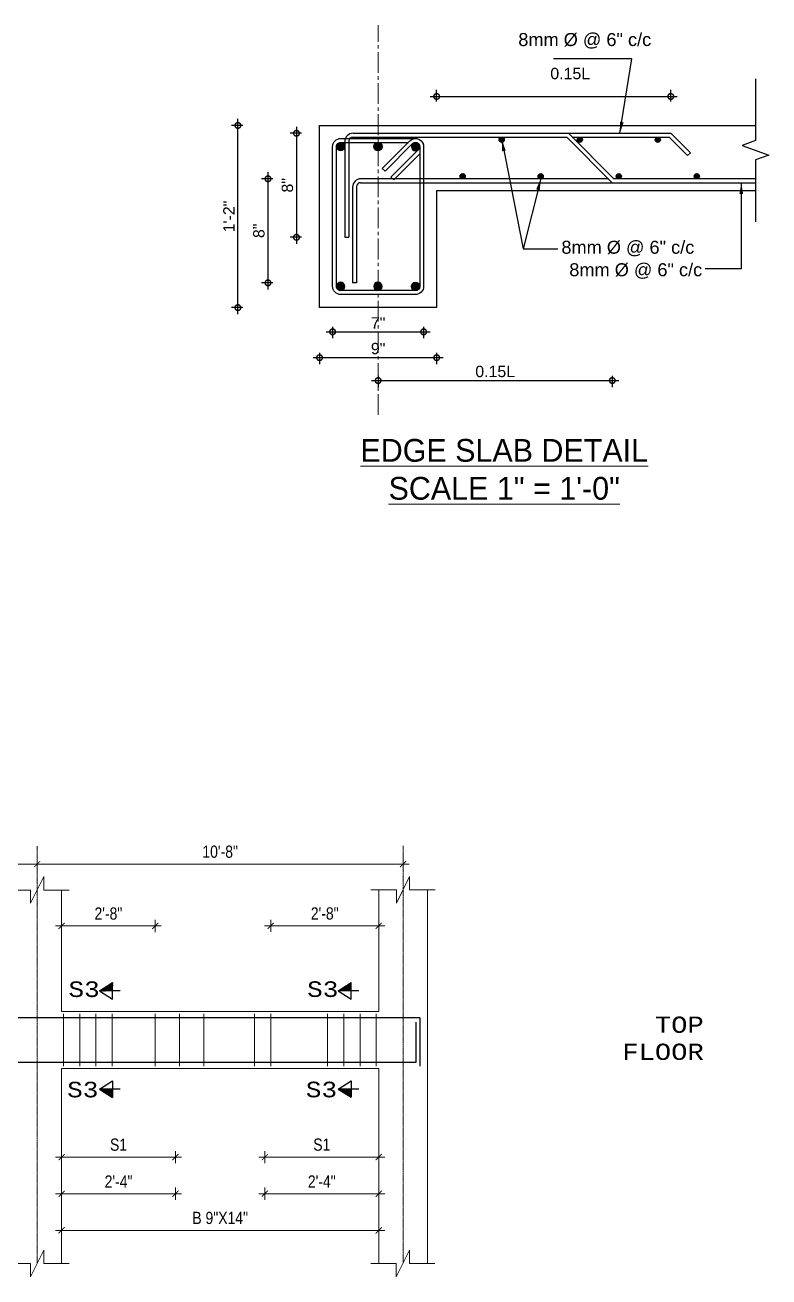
# Model space of a CAD drawing. Header units: inches. Extents: x -2812 to 9774, y -15726 to -746.
# Drawn here: x -708 to -342, y -11394 to -10778 of the extents above; entities that cross this region are included whole.
import ezdxf

# ---------------------------------------------------------------- set-up
doc = ezdxf.new("R2010")
doc.units = ezdxf.units.IN
doc.header["$LTSCALE"] = 17
doc.header["$MEASUREMENT"] = 0
for name, pattern in [('ACAD_ISO02W100', [15, 12, -3]), ('ACAD_ISO03W100', [30, 12, -18]), ('CENTER2', [1.125, 0.75, -0.125, 0.125, -0.125])]:
    doc.linetypes.add(name, pattern=pattern)
for name, color, linetype, lineweight in [('09 CONTINUITY', 7, 'Continuous', 9), ('15 CENTER', 113, 'CENTER2', 15), ('15 TEXT', 7, 'Continuous', 15), ('20 BEAM ELEVATION', 140, 'ACAD_ISO03W100', 20), ('20 BEAM SECTION ARROW', 7, 'ACAD_ISO02W100', 20), ('20 STIRRUPS', 137, 'Continuous', 20), ('25 BOT BAR', 12, 'Continuous', 25), ('30 RENFORCEMENT', 12, 'Continuous', 30), ('CENTERLINE', 1, 'CENTER2', 5), ('Rebar', 250, 'Continuous', 30), ('RINF', 4, 'Continuous', 25), ('STIRRUPS', 4, 'Continuous', 30), ('TEXT', 231, 'Continuous', 20)]:
    doc.layers.add(name, color=color, linetype=linetype, lineweight=lineweight)
for name, color, linetype in [('border', 241, 'Continuous'), ('break line', 142, 'Continuous'), ('Dim', 1, 'Continuous')]:
    doc.layers.add(name, color=color, linetype=linetype)
doc.styles.add('1-12', font='arial.ttf', dxfattribs={"height": 1})
doc.styles.add('1-96', font='arial.ttf', dxfattribs={"height": 7})
doc.styles.add('CUNEW', font='cour.ttf')
doc.styles.add('ordinary', font='ARIALN.TTF')
doc.dimstyles.new('8 times', dxfattribs={"dimtxt": 7, "dimasz": 7, "dimexe": 4, "dimexo": 1, "dimgap": 2, "dimtad": 1, "dimdec": 0, "dimlfac": 0.125, "dimzin": 0, "dimdsep": 46, "dimlunit": 4, "dimtxsty": '1-96', "dimblk": 'DOTSMALL', "dimcen": 3, "dimdle": 4, "dimclrd": 256, "dimclre": 256, "dimclrt": 6, "dimadec": 0, "dimazin": 0, "dimtfac": 1, "dimtdec": 0, "dimtix": 1, "dimtofl": 0, "dimtmove": 1, "dimatfit": 3, "dimfxl": 3, "dimfxlon": 1, "dimtolj": 1, "dimtzin": 0, "dimlwd": -1, "dimlwe": -1, "dimarcsym": 0})
doc.dimstyles.new('SUREN 4', dxfattribs={"dimtxt": 4, "dimasz": 3, "dimexe": 3, "dimexo": 0, "dimgap": 3, "dimtad": 1, "dimdec": 0, "dimzin": 3, "dimdsep": 46, "dimlunit": 4, "dimtxsty": 'ordinary', "dimblk": 'ARCHTICK', "dimcen": 8, "dimdle": 3, "dimclrd": 1, "dimclre": 5, "dimclrt": 256, "dimadec": 3, "dimazin": 0, "dimtfac": 1, "dimtdec": 0, "dimtmove": 1, "dimatfit": 3, "dimfxl": 3, "dimfxlon": 1, "dimfrac": 1, "dimtolj": 1, "dimtzin": 0, "dimlwd": 5, "dimlwe": 5, "dimarcsym": 0})

# ---------------------------------------------------------------- blocks, each defined once
blk = doc.blocks.new('10 mm bar')
at = {"layer": 'Rebar'}
blk.add_hatch(color=256, dxfattribs=at).paths.add_polyline_path([(-0.2, 0, 1), (0.2, 0, 1)])
for q in [(-0.141, 0.141), (0, 0.2), (0.141, 0.141), (-0.2, 0), (-0.141, -0.141), (0.2, 0), (0, -0.2), (0.141, -0.141)]:
    blk.add_line((0, 0), q, dxfattribs=at)
blk.add_circle((0, 0), 0.2, dxfattribs=at)
blk = doc.blocks.new('16 mm bar')
at = {"layer": 'Rebar'}
blk.add_hatch(color=256, dxfattribs=at).paths.add_polyline_path([(-0.32, 0, 1), (0.32, 0, 1)])
for q in [(-0.32, 0), (-0.226, 0.226), (0, 0.32), (0.226, 0.226), (0.32, 0), (-0.226, -0.226), (0, -0.32), (0.226, -0.226)]:
    blk.add_line((0, 0), q, dxfattribs=at)
blk.add_circle((0, 0), 0.32, dxfattribs=at)
blk = doc.blocks.new('_DotSmall')
at = {"color": 0, "const_width": 0.5}
blk.add_lwpolyline([(-0.0625, 0, 1), (0.0625, 0, 1)], format="xyb", close=True, dxfattribs=at)
blk = doc.blocks.new('*D246')
at = {"layer": 'Defpoints', "color": 0, "transparency": 16777216}
for p in [(287.73, 271.05), (287.73, 248.42), (143.73, 213.22)]:
    blk.add_point(p, dxfattribs=at)
at = {"layer": 'Dim', "transparency": 16777216}
for p, q in [((139.73, 271.05), (291.73, 271.05)), ((143.73, 268.05), (143.73, 275.05)), ((287.73, 268.05), (287.73, 275.05))]:
    blk.add_line(p, q, dxfattribs=at)
at = {"layer": 'Dim', "transparency": 16777216, "xscale": 7, "yscale": 7, "zscale": 7, "rotation": 180}
blk.add_blockref('_DotSmall', (143.73, 271.05), dxfattribs=at)
at = {"layer": 'Dim', "transparency": 16777216, "xscale": 7, "yscale": 7, "zscale": 7}
blk.add_blockref('_DotSmall', (287.73, 271.05), dxfattribs=at)
at = {"layer": 'Dim', "color": 6, "transparency": 16777216, "insert": (225.88, 285.12), "char_height": 7, "attachment_point": 5, "style": '1-96'}
blk.add_mtext('\\A1;0.15L', dxfattribs=at)
blk = doc.blocks.new('*D247')
at = {"layer": 'Defpoints', "color": 0, "transparency": 16777216}
for p in [(251.73, 218.02), (107.73, 141.22), (251.73, 96.33)]:
    blk.add_point(p, dxfattribs=at)
at = {"layer": 'Dim', "transparency": 16777216}
for p, q in [((103.73, 96.33), (255.73, 96.33)), ((107.73, 99.33), (107.73, 92.33)), ((251.73, 99.33), (251.73, 92.33))]:
    blk.add_line(p, q, dxfattribs=at)
at = {"layer": 'Dim', "transparency": 16777216, "xscale": 7, "yscale": 7, "zscale": 7, "rotation": 180}
blk.add_blockref('_DotSmall', (107.73, 96.33), dxfattribs=at)
at = {"layer": 'Dim', "transparency": 16777216, "xscale": 7, "yscale": 7, "zscale": 7}
blk.add_blockref('_DotSmall', (251.73, 96.33), dxfattribs=at)
at = {"layer": 'Dim', "color": 6, "transparency": 16777216, "insert": (179.73, 101.9), "char_height": 7, "attachment_point": 5, "style": '1-96'}
blk.add_mtext('\\A1;0.15L', dxfattribs=at)
blk = doc.blocks.new('*D248')
at = {"layer": 'Defpoints', "color": 0, "transparency": 16777216}
for p in [(79.73, 152.42), (135.73, 152.42), (135.73, 126.3)]:
    blk.add_point(p, dxfattribs=at)
at = {"layer": 'Dim', "transparency": 16777216}
for p, q in [((75.73, 126.3), (139.73, 126.3)), ((79.73, 129.3), (79.73, 122.3)), ((135.73, 129.3), (135.73, 122.3))]:
    blk.add_line(p, q, dxfattribs=at)
at = {"layer": 'Dim', "transparency": 16777216, "xscale": 7, "yscale": 7, "zscale": 7, "rotation": 180}
blk.add_blockref('_DotSmall', (79.73, 126.3), dxfattribs=at)
at = {"layer": 'Dim', "transparency": 16777216, "xscale": 7, "yscale": 7, "zscale": 7}
blk.add_blockref('_DotSmall', (135.73, 126.3), dxfattribs=at)
at = {"layer": 'Dim', "color": 6, "transparency": 16777216, "insert": (107.73, 131.8), "char_height": 7, "attachment_point": 5, "style": '1-96'}
blk.add_mtext('\\A1;7"', dxfattribs=at)
blk = doc.blocks.new('*D249')
at = {"layer": 'Defpoints', "color": 0, "transparency": 16777216}
for p in [(71.73, 141.22), (143.73, 141.22), (143.73, 110.41)]:
    blk.add_point(p, dxfattribs=at)
at = {"layer": 'Dim', "transparency": 16777216}
for p, q in [((67.73, 110.41), (147.73, 110.41)), ((71.73, 113.41), (71.73, 106.41)), ((143.73, 113.41), (143.73, 106.41))]:
    blk.add_line(p, q, dxfattribs=at)
at = {"layer": 'Dim', "transparency": 16777216, "xscale": 7, "yscale": 7, "zscale": 7, "rotation": 180}
blk.add_blockref('_DotSmall', (71.73, 110.41), dxfattribs=at)
at = {"layer": 'Dim', "transparency": 16777216, "xscale": 7, "yscale": 7, "zscale": 7}
blk.add_blockref('_DotSmall', (143.73, 110.41), dxfattribs=at)
at = {"layer": 'Dim', "color": 6, "transparency": 16777216, "insert": (107.73, 115.98), "char_height": 7, "attachment_point": 5, "style": '1-96'}
blk.add_mtext('\\A1;9"', dxfattribs=at)
blk = doc.blocks.new('*D235')
at = {"layer": 'Defpoints', "color": 0, "transparency": 16777216}
for p in [(92.37, 248.42), (57.54, 184.42), (89.65, 184.42)]:
    blk.add_point(p, dxfattribs=at)
at = {"layer": 'Dim', "transparency": 16777216}
for p, q in [((60.54, 248.42), (53.54, 248.42)), ((57.54, 252.42), (57.54, 180.42)), ((60.54, 184.42), (53.54, 184.42))]:
    blk.add_line(p, q, dxfattribs=at)
at = {"layer": 'Dim', "transparency": 16777216, "xscale": 7, "yscale": 7, "zscale": 7}
for p, rotation in [((57.54, 248.42), 90), ((57.54, 184.42), 270)]:
    blk.add_blockref('_DotSmall', p, dxfattribs=dict(at, rotation=rotation))
at = {"layer": 'Dim', "color": 6, "transparency": 16777216, "insert": (51.96, 216.42), "char_height": 7, "attachment_point": 5, "rotation": 90, "style": '1-96'}
blk.add_mtext('\\A1;8"', dxfattribs=at)
blk = doc.blocks.new('*D236')
at = {"layer": 'Defpoints', "color": 0, "transparency": 16777216}
for p in [(97.17, 220.42), (39.99, 156.42), (94.45, 156.42)]:
    blk.add_point(p, dxfattribs=at)
at = {"layer": 'Dim', "transparency": 16777216}
for p, q in [((39.99, 224.42), (39.99, 152.42)), ((42.99, 220.42), (35.99, 220.42)), ((42.99, 156.42), (35.99, 156.42))]:
    blk.add_line(p, q, dxfattribs=at)
at = {"layer": 'Dim', "transparency": 16777216, "xscale": 7, "yscale": 7, "zscale": 7}
for p, rotation in [((39.99, 220.42), 90), ((39.99, 156.42), 270)]:
    blk.add_blockref('_DotSmall', p, dxfattribs=dict(at, rotation=rotation))
at = {"layer": 'Dim', "color": 6, "transparency": 16777216, "insert": (34.42, 188.42), "char_height": 7, "attachment_point": 5, "rotation": 90, "style": '1-96'}
blk.add_mtext('\\A1;8"', dxfattribs=at)
blk = doc.blocks.new('*D237')
at = {"layer": 'Defpoints', "color": 0, "transparency": 16777216}
for p in [(21.48, 253.22), (71.73, 253.22), (71.73, 141.22)]:
    blk.add_point(p, dxfattribs=at)
at = {"layer": 'Dim', "transparency": 16777216}
for p, q in [((21.48, 137.22), (21.48, 257.22)), ((24.48, 253.22), (17.48, 253.22)), ((24.48, 141.22), (17.48, 141.22))]:
    blk.add_line(p, q, dxfattribs=at)
at = {"layer": 'Dim', "transparency": 16777216, "xscale": 7, "yscale": 7, "zscale": 7}
for p, rotation in [((21.48, 253.22), 90), ((21.48, 141.22), 270)]:
    blk.add_blockref('_DotSmall', p, dxfattribs=dict(at, rotation=rotation))
at = {"layer": 'Dim', "color": 6, "transparency": 16777216, "insert": (15.96, 197.22), "char_height": 7, "attachment_point": 5, "rotation": 90, "style": '1-96'}
blk.add_mtext('\\A1;1\'-2"', dxfattribs=at)
blk = doc.blocks.new('_ArchTick')
at = {"color": 0, "linetype": 'ByBlock', "const_width": 0.15}
blk.add_lwpolyline([(-0.5, -0.5), (0.5, 0.5)], dxfattribs=at)
blk = doc.blocks.new('*D1266')
at = {"layer": 'Defpoints', "color": 0, "transparency": 16777216}
for p in [(16204.78, -8797.1), (16260.78, -8797.1), (16204.78, -8840.71)]:
    blk.add_point(p, dxfattribs=at)
at = {"layer": 'Dim', "color": 5, "lineweight": 5, "transparency": 16777216}
for p, q in [((16204.78, -8837.71), (16204.78, -8843.71)), ((16260.78, -8837.71), (16260.78, -8843.71))]:
    blk.add_line(p, q, dxfattribs=at)
at = {"layer": 'Dim', "color": 1, "lineweight": 5, "transparency": 16777216}
blk.add_line((16263.78, -8840.71), (16201.78, -8840.71), dxfattribs=at)
at = {"layer": 'Dim', "color": 1, "lineweight": 5, "transparency": 16777216, "xscale": 3, "yscale": 3, "zscale": 3, "rotation": 180}
blk.add_blockref('_ArchTick', (16204.78, -8840.71), dxfattribs=at)
at = {"layer": 'Dim', "color": 1, "lineweight": 5, "transparency": 16777216, "xscale": 3, "yscale": 3, "zscale": 3}
blk.add_blockref('_ArchTick', (16260.78, -8840.71), dxfattribs=at)
at = {"layer": 'Dim', "transparency": 16777216, "insert": (16232.78, -8834.6), "char_height": 6, "attachment_point": 5, "style": 'ordinary'}
blk.add_mtext('\\A1;S1', dxfattribs=at)
blk = doc.blocks.new('*D1267')
at = {"layer": 'Defpoints', "color": 0, "transparency": 16777216}
for p in [(16204.78, -8797.1), (16260.78, -8797.1), (16260.78, -8858.71)]:
    blk.add_point(p, dxfattribs=at)
at = {"layer": 'Dim', "color": 5, "lineweight": 5, "transparency": 16777216}
for p, q in [((16204.78, -8855.71), (16204.78, -8861.71)), ((16260.78, -8855.71), (16260.78, -8861.71))]:
    blk.add_line(p, q, dxfattribs=at)
at = {"layer": 'Dim', "color": 1, "lineweight": 5, "transparency": 16777216}
blk.add_line((16201.78, -8858.71), (16263.78, -8858.71), dxfattribs=at)
at = {"layer": 'Dim', "color": 1, "lineweight": 5, "transparency": 16777216, "xscale": 3, "yscale": 3, "zscale": 3, "rotation": 180}
blk.add_blockref('_ArchTick', (16204.78, -8858.71), dxfattribs=at)
at = {"layer": 'Dim', "color": 1, "lineweight": 5, "transparency": 16777216, "xscale": 3, "yscale": 3, "zscale": 3}
blk.add_blockref('_ArchTick', (16260.78, -8858.71), dxfattribs=at)
at = {"layer": 'Dim', "transparency": 16777216, "insert": (16232.78, -8852.7), "char_height": 6, "attachment_point": 5, "style": 'ordinary'}
blk.add_mtext('\\A1;2\'-4"', dxfattribs=at)
blk = doc.blocks.new('*D1268')
at = {"layer": 'Defpoints', "color": 0, "transparency": 16777216}
for p in [(16104.78, -8797.12), (16160.78, -8797.12), (16104.78, -8840.73)]:
    blk.add_point(p, dxfattribs=at)
at = {"layer": 'Dim', "color": 5, "lineweight": 5, "transparency": 16777216}
for p, q in [((16104.78, -8837.73), (16104.78, -8843.73)), ((16160.78, -8837.73), (16160.78, -8843.73))]:
    blk.add_line(p, q, dxfattribs=at)
at = {"layer": 'Dim', "color": 1, "lineweight": 5, "transparency": 16777216}
blk.add_line((16163.78, -8840.73), (16101.78, -8840.73), dxfattribs=at)
at = {"layer": 'Dim', "color": 1, "lineweight": 5, "transparency": 16777216, "xscale": 3, "yscale": 3, "zscale": 3, "rotation": 180}
blk.add_blockref('_ArchTick', (16104.78, -8840.73), dxfattribs=at)
at = {"layer": 'Dim', "color": 1, "lineweight": 5, "transparency": 16777216, "xscale": 3, "yscale": 3, "zscale": 3}
blk.add_blockref('_ArchTick', (16160.78, -8840.73), dxfattribs=at)
at = {"layer": 'Dim', "transparency": 16777216, "insert": (16132.78, -8834.62), "char_height": 6, "attachment_point": 5, "style": 'ordinary'}
blk.add_mtext('\\A1;S1', dxfattribs=at)
blk = doc.blocks.new('*D1269')
at = {"layer": 'Defpoints', "color": 0, "transparency": 16777216}
for p in [(16104.78, -8797.12), (16160.78, -8797.12), (16104.78, -8858.73)]:
    blk.add_point(p, dxfattribs=at)
at = {"layer": 'Dim', "color": 5, "lineweight": 5, "transparency": 16777216}
for p, q in [((16104.78, -8855.73), (16104.78, -8861.73)), ((16160.78, -8855.73), (16160.78, -8861.73))]:
    blk.add_line(p, q, dxfattribs=at)
at = {"layer": 'Dim', "color": 1, "lineweight": 5, "transparency": 16777216}
blk.add_line((16163.78, -8858.73), (16101.78, -8858.73), dxfattribs=at)
at = {"layer": 'Dim', "color": 1, "lineweight": 5, "transparency": 16777216, "xscale": 3, "yscale": 3, "zscale": 3, "rotation": 180}
blk.add_blockref('_ArchTick', (16104.78, -8858.73), dxfattribs=at)
at = {"layer": 'Dim', "color": 1, "lineweight": 5, "transparency": 16777216, "xscale": 3, "yscale": 3, "zscale": 3}
blk.add_blockref('_ArchTick', (16160.78, -8858.73), dxfattribs=at)
at = {"layer": 'Dim', "transparency": 16777216, "insert": (16132.78, -8852.72), "char_height": 6, "attachment_point": 5, "style": 'ordinary'}
blk.add_mtext('\\A1;2\'-4"', dxfattribs=at)
blk = doc.blocks.new('*D1270')
at = {"layer": 'Defpoints', "color": 0, "transparency": 16777216}
for p in [(16104.78, -8876.73, 0), (16104.78, -8876.73), (16260.78, -8876.71)]:
    blk.add_point(p, dxfattribs=at)
at = {"layer": 'Dim', "color": 5, "lineweight": 5, "transparency": 16777216}
for p, q in [((16104.78, -8876.73), (16104.78, -8873.73)), ((16260.78, -8876.71), (16260.78, -8879.73))]:
    blk.add_line(p, q, dxfattribs=at)
at = {"layer": 'Dim', "color": 1, "lineweight": 5, "transparency": 16777216}
blk.add_line((16263.78, -8876.73), (16101.78, -8876.73), dxfattribs=at)
at = {"layer": 'Dim', "color": 1, "lineweight": 5, "transparency": 16777216, "xscale": 3, "yscale": 3, "zscale": 3, "rotation": 180}
blk.add_blockref('_ArchTick', (16104.78, -8876.73), dxfattribs=at)
at = {"layer": 'Dim', "color": 1, "lineweight": 5, "transparency": 16777216, "xscale": 3, "yscale": 3, "zscale": 3}
blk.add_blockref('_ArchTick', (16260.78, -8876.73), dxfattribs=at)
at = {"layer": 'Dim', "transparency": 16777216, "insert": (16182.78, -8870.66), "char_height": 6, "attachment_point": 5, "style": 'ordinary'}
blk.add_mtext('\\A1;B 9"X14"', dxfattribs=at)
blk = doc.blocks.new('*D1276')
at = {"layer": 'Defpoints', "color": 0, "transparency": 16777216}
for p in [(16092.78, -8687.64, 0), (16272.78, -8687.62), (16272.78, -8696.54)]:
    blk.add_point(p, dxfattribs=at)
at = {"layer": 'Dim', "color": 1, "lineweight": 5, "transparency": 16777216}
blk.add_line((16089.78, -8696.54), (16275.78, -8696.54), dxfattribs=at)
at = {"layer": 'Dim', "color": 5, "lineweight": 5, "transparency": 16777216}
for p, q in [((16092.78, -8693.54), (16092.78, -8699.54)), ((16272.78, -8693.54), (16272.78, -8699.54))]:
    blk.add_line(p, q, dxfattribs=at)
at = {"layer": 'Dim', "color": 1, "lineweight": 5, "transparency": 16777216, "xscale": 3, "yscale": 3, "zscale": 3, "rotation": 180}
blk.add_blockref('_ArchTick', (16092.78, -8696.54), dxfattribs=at)
at = {"layer": 'Dim', "color": 1, "lineweight": 5, "transparency": 16777216, "xscale": 3, "yscale": 3, "zscale": 3}
blk.add_blockref('_ArchTick', (16272.78, -8696.54), dxfattribs=at)
at = {"layer": 'Dim', "transparency": 16777216, "insert": (16182.78, -8690.48), "char_height": 6, "attachment_point": 5, "style": 'ordinary'}
blk.add_mtext('\\A1;10\'-8"', dxfattribs=at)
blk = doc.blocks.new('*D1277')
at = {"layer": 'Defpoints', "color": 0, "transparency": 16777216}
for p in [(16207.66, -8726.93), (16260.78, -8769.1), (16207.66, -8773.62)]:
    blk.add_point(p, dxfattribs=at)
at = {"layer": 'Dim', "color": 1, "lineweight": 5, "transparency": 16777216}
blk.add_line((16263.78, -8726.93), (16204.66, -8726.93), dxfattribs=at)
at = {"layer": 'Dim', "color": 5, "lineweight": 5, "transparency": 16777216}
for p, q in [((16207.66, -8729.93), (16207.66, -8723.93)), ((16260.78, -8729.93), (16260.78, -8723.93))]:
    blk.add_line(p, q, dxfattribs=at)
at = {"layer": 'Dim', "color": 1, "lineweight": 5, "transparency": 16777216, "xscale": 3, "yscale": 3, "zscale": 3, "rotation": 180}
blk.add_blockref('_ArchTick', (16207.66, -8726.93), dxfattribs=at)
at = {"layer": 'Dim', "color": 1, "lineweight": 5, "transparency": 16777216, "xscale": 3, "yscale": 3, "zscale": 3}
blk.add_blockref('_ArchTick', (16260.78, -8726.93), dxfattribs=at)
at = {"layer": 'Dim', "transparency": 16777216, "insert": (16234.22, -8720.87), "char_height": 6, "attachment_point": 5, "style": 'ordinary'}
blk.add_mtext('\\A1;2\'-8"', dxfattribs=at)
blk = doc.blocks.new('*D1278')
at = {"layer": 'Defpoints', "color": 0, "transparency": 16777216}
for p in [(16104.78, -8726.95), (16104.78, -8769.12), (16150.79, -8773.62)]:
    blk.add_point(p, dxfattribs=at)
at = {"layer": 'Dim', "color": 1, "lineweight": 5, "transparency": 16777216}
blk.add_line((16153.79, -8726.95), (16101.78, -8726.95), dxfattribs=at)
at = {"layer": 'Dim', "color": 5, "lineweight": 5, "transparency": 16777216}
for p, q in [((16104.78, -8729.95), (16104.78, -8723.95)), ((16150.79, -8729.95), (16150.79, -8723.95))]:
    blk.add_line(p, q, dxfattribs=at)
at = {"layer": 'Dim', "color": 1, "lineweight": 5, "transparency": 16777216, "xscale": 3, "yscale": 3, "zscale": 3, "rotation": 180}
blk.add_blockref('_ArchTick', (16104.78, -8726.95), dxfattribs=at)
at = {"layer": 'Dim', "color": 1, "lineweight": 5, "transparency": 16777216, "xscale": 3, "yscale": 3, "zscale": 3}
blk.add_blockref('_ArchTick', (16150.79, -8726.95), dxfattribs=at)
at = {"layer": 'Dim', "transparency": 16777216, "insert": (16127.78, -8720.89), "char_height": 6, "attachment_point": 5, "style": 'ordinary'}
blk.add_mtext('\\A1;2\'-8"', dxfattribs=at)
blk = doc.blocks.new('*D1279')
at = {"layer": 'Defpoints', "color": 0, "transparency": 16777216}
for p in [(15874.78, -8687.64), (16092.78, -8687.64), (16092.78, -8696.54)]:
    blk.add_point(p, dxfattribs=at)
at = {"layer": 'Dim', "color": 1, "lineweight": 5, "transparency": 16777216}
blk.add_line((15871.78, -8696.54), (16095.78, -8696.54), dxfattribs=at)
at = {"layer": 'Dim', "color": 5, "lineweight": 5, "transparency": 16777216}
for p, q in [((15874.78, -8693.54), (15874.78, -8699.54)), ((16092.78, -8693.54), (16092.78, -8699.54))]:
    blk.add_line(p, q, dxfattribs=at)
at = {"layer": 'Dim', "color": 1, "lineweight": 5, "transparency": 16777216, "xscale": 3, "yscale": 3, "zscale": 3, "rotation": 180}
blk.add_blockref('_ArchTick', (15874.78, -8696.54), dxfattribs=at)
at = {"layer": 'Dim', "color": 1, "lineweight": 5, "transparency": 16777216, "xscale": 3, "yscale": 3, "zscale": 3}
blk.add_blockref('_ArchTick', (16092.78, -8696.54), dxfattribs=at)
at = {"layer": 'Dim', "transparency": 16777216, "insert": (15983.78, -8690.48), "char_height": 6, "attachment_point": 5, "style": 'ordinary'}
blk.add_mtext('\\A1;13\'-9"', dxfattribs=at)
blk = doc.blocks.new('end slab')
at = {"layer": 'border'}
for p, q in [((71.73, 253.22), (339.86, 253.22)), ((143.73, 213.22), (339.86, 213.22))]:
    blk.add_line(p, q, dxfattribs=at)
blk.add_lwpolyline([(143.73, 213.22), (143.73, 141.22), (71.73, 141.22), (71.73, 253.22)], dxfattribs=at)
at = {"layer": 'break line'}
blk.add_lwpolyline([(339.86, 281.99), (339.86, 243.99), (331.62, 240.99), (348.1, 234.99), (339.86, 231.99), (339.86, 193.99)], dxfattribs=at)
at = {"layer": 'CENTERLINE'}
blk.add_line((107.73, 75.22), (107.73, 314.97), dxfattribs=at)
at = {"layer": 'Rebar'}
for p, q in [((92.37, 248.42), (287.73, 248.42)), ((252.73, 220.42), (224.73, 248.42)), ((287.73, 248.42), (299.75, 236.4)), ((87.25, 243.3), (87.25, 184.42)), ((89.65, 243.62), (89.65, 184.42)), ((92.05, 246.02), (223.73, 246.02)), ((251.73, 218.02), (223.73, 246.02)), ((227.13, 246.02), (286.74, 246.02)), ((286.74, 246.02), (298.05, 234.7)), ((298.05, 234.7), (299.75, 236.4)), ((94.45, 215.62), (94.45, 156.42)), ((96.85, 218.02), (339.86, 218.02)), ((249.33, 220.42), (97.17, 220.42)), ((339.86, 220.42), (252.73, 220.42)), ((92.05, 215.3), (92.05, 156.42)), ((87.25, 184.42), (89.65, 184.42)), ((94.45, 156.42), (92.05, 156.42))]:
    blk.add_line(p, q, dxfattribs=at)
for centre, radius in [((92.37, 243.3), 5.12), ((92.05, 243.62), 2.4), ((97.17, 215.3), 5.12), ((96.85, 215.62), 2.4)]:
    blk.add_arc(centre, radius, 90, 180, dxfattribs=at)
at = {"layer": 'STIRRUPS'}
blk.add_lwpolyline([(130.61, 149.22), (84.85, 149.22, -0.414214), (79.73, 154.34), (79.73, 240.1, -0.414214), (84.85, 245.22), (130.61, 245.22, -0.414214), (135.73, 240.1), (135.73, 154.34, -0.414214)], format="xyb", close=True, dxfattribs=at)
for points in [[(130.77, 242.82), (130.77, 242.82, -0.414214), (133.33, 240.26), (133.33, 154.18, -0.414214), (130.77, 151.62), (84.69, 151.62, -0.414214), (82.13, 154.18), (82.13, 240.26, -0.414214), (84.69, 242.82), (126.32, 242.82)], [(133.33, 235.8), (117.31, 219.78), (115.61, 221.48), (132.58, 238.45, 1), (128.96, 242.07), (111.99, 225.1), (110.29, 226.79), (127.26, 243.76, -0.673981), (135.73, 240.18, -0.673981)]]:
    blk.add_lwpolyline(points, format="xyb", dxfattribs=at)
at = {"layer": 'Rebar', "yscale": 8, "zscale": 8}
for name, p, xscale in [('16 mm bar', (84.69, 240.26), 8), ('16 mm bar', (107.57, 240.26), 8), ('16 mm bar', (130.77, 240.26), -8), ('10 mm bar', (183.73, 244.42), 8), ('10 mm bar', (231.73, 244.42), 8), ('10 mm bar', (279.73, 244.42), 8), ('10 mm bar', (159.73, 222.02), 8), ('10 mm bar', (207.73, 222.02), 8), ('10 mm bar', (255.73, 222.02), 8), ('10 mm bar', (303.73, 222.02), 8)]:
    blk.add_blockref(name, p, dxfattribs=dict(at, xscale=xscale))
at = {"layer": 'Rebar', "yscale": 8, "zscale": 8, "rotation": 180}
for p, xscale in [((84.69, 154.18), -8), ((107.57, 154.18), -8), ((130.77, 154.18), 8)]:
    blk.add_blockref('16 mm bar', p, dxfattribs=dict(at, xscale=xscale))
at = {"layer": 'TEXT', "char_height": 8, "width": 139.2248, "style": '1-12'}
for insert, attachment_point in [((234.81, 300.45), 8), ((261.32, 182.32), 2), ((266.18, 168.48), 2)]:
    blk.add_mtext('8mm %%C @ 6" c/c', dxfattribs=dict(at, insert=insert, attachment_point=attachment_point))
at = {"layer": 'TEXT', "insert": (185.29, 22.86), "char_height": 14, "width": 371.3549, "attachment_point": 8}
blk.add_mtext('{\\LEDGE SLAB DETAIL\\PSCALE 1" = 1\'-0"}', dxfattribs=at)
at = {"layer": 'Dim'}
dim = blk.add_linear_dim(base=(287.73, 271.05), p1=(143.73, 213.22), p2=(287.73, 248.42), text='0.15L', dimstyle='8 times', dxfattribs=at)
dim.commit()
dim.dimension.update_dxf_attribs({"geometry": '*D246', "text_midpoint": (225.88, 279.55), "dimtype": 128})
for base, p1, p2, picture, middle in [((21.48, 253.22), (71.73, 141.22), (71.73, 253.22), '*D237', (15.96, 197.22)), ((57.54, 184.42), (92.37, 248.42), (89.65, 184.42), '*D235', (51.96, 216.42)), ((39.99, 156.42), (97.17, 220.42), (94.45, 156.42), '*D236', (34.42, 188.42))]:
    dim = blk.add_linear_dim(base=base, p1=p1, p2=p2, angle=90, dimstyle='8 times', dxfattribs=at)
    dim.commit()
    dim.dimension.update_dxf_attribs({"geometry": picture, "text_midpoint": middle})
dim = blk.add_linear_dim(base=(251.73, 96.33), p1=(107.73, 141.22), p2=(251.73, 218.02), text='0.15L', dimstyle='8 times', dxfattribs=at)
dim.commit()
dim.dimension.update_dxf_attribs({"geometry": '*D247', "text_midpoint": (179.73, 101.9)})
for base, p1, p2, picture, middle in [((135.73, 126.3), (79.73, 152.42), (135.73, 152.42), '*D248', (107.73, 131.8)), ((143.73, 110.41), (71.73, 141.22), (143.73, 141.22), '*D249', (107.73, 115.98))]:
    dim = blk.add_linear_dim(base=base, p1=p1, p2=p2, dimstyle='8 times', dxfattribs=at)
    dim.commit()
    dim.dimension.update_dxf_attribs({"geometry": picture, "text_midpoint": middle})
for points in [[(256.47, 248.42), (263.84, 294.16), (215.55, 294.16)], [(183.73, 244.42), (196.99, 177.25)], [(207.73, 220.42), (196.99, 177.25), (218.34, 177.25)], [(331.1, 218.02), (331.1, 165.09), (308.83, 165.09)]]:
    blk.add_leader(points, dimstyle='8 times', dxfattribs=at)
blk = doc.blocks.new('BS3')
at = {"layer": 'RINF'}
h = blk.add_hatch(dxfattribs=at)
h.set_pattern_fill('ANSI31', color=1, scale=0.029257, style=0)
h.set_pattern_definition([(135.000000013, (-52930.0388366, -24147.547023), (0.00271529004177, 0.00271529004057), [])])
h.paths.add_polyline_path([(16129.85, -8754.82), (16123.44, -8758.91), (16129.85, -8758.91)])
h = blk.add_hatch(dxfattribs=at)
h.set_pattern_fill('ANSI31', color=1, scale=0.029257, style=0)
h.set_pattern_definition([(135.000000013, (-53047.4710388, -24147.5273068), (0.00271529004177, 0.00271529004057), [])])
h.paths.add_polyline_path([(16247.28, -8754.8), (16240.87, -8758.89), (16247.28, -8758.89)])
h = blk.add_hatch(dxfattribs=at)
h.set_pattern_fill('ANSI31', color=1, scale=1.6, style=0)
h.set_pattern_definition([(135.000000013, (-3778003.64923, -825940.36753), (0.148492424155, 0.148492424089), [])])
h.paths.add_polyline_path([(16129.85, -8811.31), (16123.44, -8807.22), (16129.85, -8807.22)])
h = blk.add_hatch(dxfattribs=at)
h.set_pattern_fill('ANSI31', color=1, scale=1.6, style=0)
h.set_pattern_definition([(135.000000013, (-3778121.08143, -825940.34782), (0.148492424155, 0.148492424089), [])])
h.paths.add_polyline_path([(16247.28, -8811.29), (16240.87, -8807.2), (16247.28, -8807.2)])
at = {"layer": '09 CONTINUITY', "color": 2, "lineweight": 5, "ltscale": 25, "elevation": 0}
for points in [[(16108.5, -8709.29), (16095.99, -8709.29), (16095.99, -8702.66), (16089.46, -8715.84), (16089.46, -8709.29), (16076.88, -8709.29)], [(16108.45, -8893.12), (16095.95, -8893.12), (16095.95, -8886.49), (16089.41, -8899.67), (16089.41, -8893.12), (16076.83, -8893.12)]]:
    blk.add_lwpolyline(points, dxfattribs=at)
at = {"layer": '09 CONTINUITY', "color": 2, "lineweight": 5, "ltscale": 25}
for points in [[(16288.5, -8709.27), (16275.99, -8709.27), (16275.99, -8702.64), (16269.46, -8715.82), (16269.46, -8709.27), (16256.88, -8709.27)], [(16288.45, -8893.1), (16275.95, -8893.1), (16275.95, -8886.47), (16269.41, -8899.65), (16269.41, -8893.1), (16256.83, -8893.1)]]:
    blk.add_lwpolyline(points, dxfattribs=at)
at = {"layer": '15 CENTER', "ltscale": 0.05}
for p, q in [((16092.78, -8687.64, 0), (16092.78, -8892.88, 0)), ((16272.78, -8687.62), (16272.78, -8892.86))]:
    blk.add_line(p, q, dxfattribs=at)
at = {"layer": '20 BEAM ELEVATION', "linetype": 'ByBlock', "ltscale": 20}
for p, q in [((16104.78, -8709.29, 0), (16104.78, -8769.12, 0)), ((16260.78, -8709.27), (16260.78, -8769.1)), ((16284.78, -8709.27), (16284.78, -8797.1)), ((16260.78, -8769.1), (16104.78, -8769.12, 0)), ((16260.78, -8797.1), (16104.78, -8797.12, 0)), ((16104.78, -8797.12, 0), (16104.78, -8893.12, 0)), ((16260.78, -8797.1), (16260.78, -8893.1)), ((16284.78, -8797.1), (16284.78, -8893.1))]:
    blk.add_line(p, q, dxfattribs=at)
at = {"layer": '20 STIRRUPS'}
for p, q in [((16105.66, -8770.18, 0), (16105.66, -8795.96, 0)), ((16113.66, -8770.18, 0), (16113.66, -8795.96, 0)), ((16121.66, -8770.18, 0), (16121.66, -8795.96, 0)), ((16129.66, -8770.18, 0), (16129.66, -8795.96, 0)), ((16150.79, -8770.18, 0), (16150.79, -8795.96, 0)), ((16162.79, -8770.18, 0), (16162.79, -8795.96, 0)), ((16174.79, -8770.18, 0), (16174.79, -8795.96, 0)), ((16199.66, -8770.16), (16199.66, -8795.94)), ((16207.66, -8770.16), (16207.66, -8795.94)), ((16235.59, -8770.16), (16235.59, -8795.94)), ((16243.59, -8770.16), (16243.59, -8795.94)), ((16251.59, -8770.16), (16251.59, -8795.94)), ((16259.59, -8770.16), (16259.59, -8795.94))]:
    blk.add_line(p, q, dxfattribs=at)
at = {"layer": '30 RENFORCEMENT', "lineweight": 30, "ltscale": 0.75}
for p, q in [((16281.09, -8772.14, 0), (16080.78, -8772.15, 0)), ((16279.09, -8774.23), (16279.09, -8794.1)), ((16281.09, -8772.1), (16281.09, -8795.94)), ((16281.09, -8772.18), (16281.09, -8790.44)), ((16279.09, -8794.1), (16080.78, -8794.12, 0))]:
    blk.add_line(p, q, dxfattribs=at)
at = {"layer": 'RINF', "color": 1}
for p, q in [((16123.44, -8758.91, 0), (16129.85, -8754.82, 0)), ((16129.85, -8763, 0), (16129.85, -8754.82, 0)), ((16240.87, -8758.89), (16247.28, -8754.8)), ((16247.28, -8762.98), (16247.28, -8754.8)), ((16133.59, -8758.91, 0), (16123.44, -8758.91, 0)), ((16123.44, -8758.91, 0), (16129.85, -8763, 0)), ((16251.02, -8758.89), (16240.87, -8758.89)), ((16240.87, -8758.89), (16247.28, -8762.98)), ((16123.44, -8807.22, 0), (16129.85, -8803.13, 0)), ((16133.59, -8807.22, 0), (16123.44, -8807.22, 0)), ((16123.44, -8807.22, 0), (16129.85, -8811.31, 0)), ((16129.85, -8803.13, 0), (16129.85, -8811.31, 0)), ((16240.87, -8807.2, 0), (16247.28, -8803.11, 0)), ((16251.02, -8807.2, 0), (16240.87, -8807.2, 0)), ((16240.87, -8807.2, 0), (16247.28, -8811.29, 0)), ((16247.28, -8803.11, 0), (16247.28, -8811.29, 0))]:
    blk.add_line(p, q, dxfattribs=at)
at = {"layer": '15 TEXT', "insert": (16420.72, -8771.55, 0), "char_height": 8, "width": 201.2125, "attachment_point": 3, "style": 'CUNEW'}
blk.add_mtext('TOP\\PFLOOR', dxfattribs=at)
at = {"layer": '20 BEAM SECTION ARROW', "color": 2, "style": 'CUNEW'}
for p in [(16108.13, -8761.93, 0), (16225.56, -8761.91), (16107.48, -8811.3, 0), (16224.92, -8811.28, 0)]:
    blk.add_text('S3', height=7.68, rotation=0, dxfattribs=at).set_placement(p)
at = {"layer": 'Dim'}
for base, p1, p2, text, picture, middle in [((16092.78, -8696.54, 0), (15874.78, -8687.64, 0), (16092.78, -8687.64, 0), '13\'-9"', '*D1279', (15983.78, -8690.48, 0)), ((16272.78, -8696.54), (16092.78, -8687.64, 0), (16272.78, -8687.62), '10\'-8"', '*D1276', (16182.78, -8690.48)), ((16104.78, -8726.95, 0), (16150.79, -8773.62, 0), (16104.78, -8769.12, 0), '2\'-8"', '*D1278', (16127.78, -8720.89, 0)), ((16207.66, -8726.93), (16260.78, -8769.1), (16207.66, -8773.62), '2\'-8"', '*D1277', (16234.22, -8720.87)), ((16104.78, -8840.73, 0), (16160.78, -8797.12, 0), (16104.78, -8797.12, 0), 'S1', '*D1268', (16132.78, -8834.62, 0)), ((16104.78, -8858.73, 0), (16160.78, -8797.12, 0), (16104.78, -8797.12, 0), '2\'-4"', '*D1269', (16132.78, -8852.72, 0)), ((16204.78, -8840.71), (16260.78, -8797.1), (16204.78, -8797.1), 'S1', '*D1266', (16232.78, -8834.6)), ((16260.78, -8858.71), (16204.78, -8797.1), (16260.78, -8797.1), '2\'-4"', '*D1267', (16232.78, -8852.7)), ((16104.78, -8876.73), (16260.78, -8876.71), (16104.78, -8876.73, 0), 'B 9"X14"', '*D1270', (16182.78, -8870.66))]:
    dim = blk.add_linear_dim(base=base, p1=p1, p2=p2, angle=180, text=text, dimstyle='SUREN 4', override={"dimtxt": 6}, dxfattribs=at)
    dim.commit()
    dim.dimension.update_dxf_attribs({"geometry": picture, "text_midpoint": middle})

msp = doc.modelspace()

# ---------------------------------------------------------------- block references
at = {"xscale": 0.8, "yscale": 0.8, "zscale": 0.8}
msp.add_blockref('end slab', (-620.38, -11030.11), dxfattribs=at)
at = {"layer": '25 BOT BAR'}
msp.add_blockref('BS3', (-16794.69, -2494.41, 0), dxfattribs=at)

doc.saveas('drawing.dxf')
